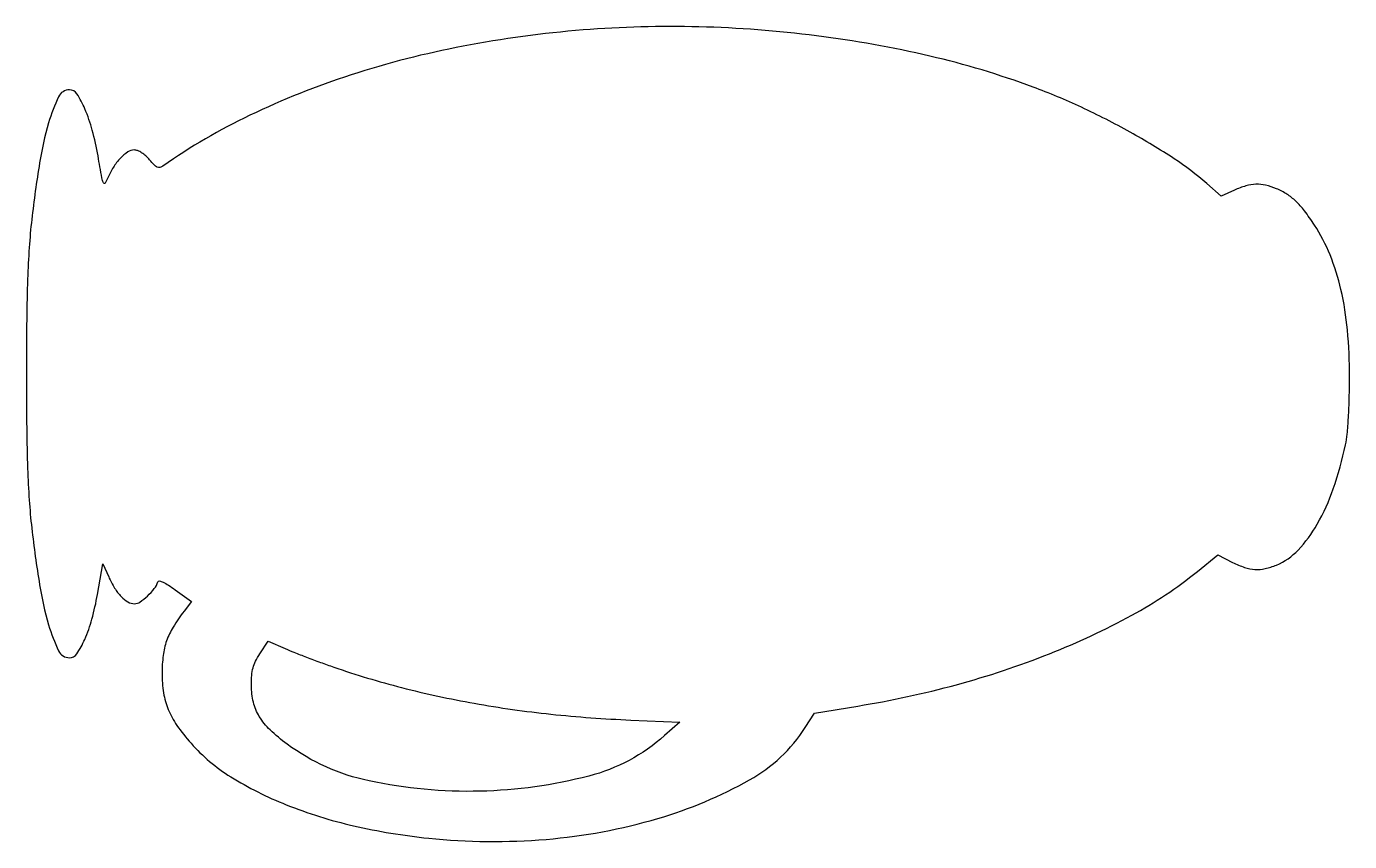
# Model space of a CAD drawing. Extents: x 1 to 429, y 0 to 264.
import ezdxf

# ---------------------------------------------------------------- set-up
doc = ezdxf.new("R2010")
doc.units = 0

msp = doc.modelspace()

# ---------------------------------------------------------------- linework, layer by layer
for points in [[(181, 262.881749, 0.027229), (142.124485, 257.630346, 0.031124), (105.786657, 248.31535, 0.033079), (73.02118, 235.254905, 0.041697), (44.842435, 218.7906, -0.097261), (43.867055, 218.35711, -0.166655), (42.991089, 218.450289, -0.091625), (41.998181, 219.15762, -0.017392), (40.503542, 220.813422, 0.034462), (39.259168, 222.100828, 0.041627), (37.921579, 223.118285, 0.0468), (36.622138, 223.784177, 0.095293), (35.5, 224, 0.149071), (33.397997, 223.359064, 0.056035), (31.026491, 221.345805, 0.049023), (28.766354, 218.415538, 0.041607), (26.975031, 214.939718, -0.048723), (26.102547, 213.304247, -0.589872), (25.541413, 213.350656, -0.060736), (25.037257, 214.974251, -0.001776), (23.776192, 222.056862, 0.022507), (21.925295, 230.425805, 0.036229), (19.524416, 237.320433, 0.041357), (16.926924, 242.188038, 0.254794), (14.519509, 243.5, 0.289221), (10.988407, 241.271009, 0.040407), (7.769091, 232.81754, 0.03054), (4.835148, 219.821772, 0.011774), (2.301169, 201.5, 0.01162), (1.474746, 192.408108, 0.008277), (0.954855, 182.193939, 0.006162), (0.671374, 169.297467, 0.002414), (0.585457, 151.5, 0.002414), (0.671374, 133.702533, 0.006162), (0.954855, 120.806061, 0.008277), (1.474746, 110.591892, 0.01162), (2.301169, 101.5, 0.011774), (4.835148, 83.178228, 0.03054), (7.769091, 70.18246, 0.040407), (10.988407, 61.728991, 0.289221), (14.519509, 59.5, 0.250837), (16.900313, 60.774585, 0.042782), (19.46035, 65.436088, 0.037262), (21.812966, 72.040221, 0.023619), (23.600865, 80.016831), (25.340391, 89.955592), (27.232263, 85.727796, 0.031854), (29.164083, 82.057058, 0.053886), (31.281011, 79.305651, 0.06883), (33.460308, 77.579504, 0.133902), (35.58542, 77, 0.151046), (37.387277, 77.557034, 0.037796), (39.818851, 79.504147, 0.03918), (42.023433, 81.910271, 0.085619), (43.202206, 84.106617, -0.386806), (43.682767, 84.375981, -0.050669), (44.892138, 83.963731, -0.034348), (46.615477, 83.025739, -0.013969), (48.828307, 81.527881), (54.060906, 77.768633), (51.674738, 74.634317, 0.025947), (48.13913, 69.45317, 0.051604), (46.008022, 64.970885, 0.054031), (44.897318, 60.285097, 0.031269), (44.536642, 54.5, 0.03889), (45.036162, 48.108346, 0.059224), (46.541183, 42.75462, 0.054694), (49.363161, 37.609003, 0.027968), (53.924156, 31.814386, 0.07383), (66.792836, 20.960879, 0.043366), (84.814114, 11.884033, 0.038665), (106.627271, 5.073944, 0.030775), (130.966168, 1.051412, 0.046341), (168.996905, 0.684534, 0.050666), (205.281342, 7.445262, 0.056632), (235.000898, 19.961564, 0.121619), (253.011778, 36.868573), (256.078308, 41.601034), (270.074178, 43.871159, 0.025982), (302.004533, 50.768774, 0.028097), (332.203674, 60.806054, 0.030035), (358.877611, 73.269716, 0.045642), (380.147128, 87.461189), (386.794256, 92.832142), (391.566606, 90.416071, 0.03554), (395.46374, 88.779415, 0.066468), (398.814485, 88.12176, 0.070174), (402.096659, 88.381762, 0.044181), (405.768471, 89.547728, 0.105285), (412.763766, 94.390941, 0.058462), (418.976084, 102.758584, 0.04772), (424.192358, 114.239093, 0.029675), (428.166404, 128.5, 0.030144), (428.688411, 131.903901, 0.008286), (429.096601, 137.312397, 0.008014), (429.369812, 143.702414, 0.006676), (429.460572, 150.5, 0.022631), (428.772459, 165.695375, 0.034227), (426.677772, 178.763868, 0.039), (423.134144, 190.007243, 0.04891), (418.079434, 199.692284, 0.01721), (414.842962, 204.29176, 0.040194), (412.044655, 207.431644, 0.049393), (409.172956, 209.677954, 0.042356), (405.768471, 211.452272, 0.04247), (402.268308, 212.576904, 0.065225), (399.103774, 212.880788, 0.062464), (395.870147, 212.361279, 0.035496), (392.149184, 210.981793), (387.798368, 209.00751), (383.149184, 213.113016, 0.035681), (372.601397, 221.165559, 0.018402), (358.38537, 229.762814, 0.017767), (342.53982, 237.843318, 0.020425), (326.87073, 244.379683, 0.031419), (293.464881, 254.404505, 0.025645), (256.720442, 260.993909, 0.025096), (218.584423, 263.897219, 0.026413)], [(100.203496, 56.477313, 0.021236), (122.205467, 49.851828, 0.018437), (145.749241, 44.755842, 0.017713), (170.582859, 41.23426, 0.016013), (196.454036, 39.331319), (212.408072, 38.670463), (207.454036, 34.276561, -0.118369), (182.905649, 21.185665, -0.058041), (147.601587, 16.271272, -0.057654), (111.658294, 19.617154, -0.107052), (85.054008, 31.539158, -0.031482), (79.559923, 36.143581, -0.065858), (76.063931, 40.477387, -0.077189), (74.149668, 45.092271, -0.059853), (73.5, 50.5, -0.018478), (73.623855, 53.850205, -0.046541), (74.029136, 56.255613, -0.052254), (74.838352, 58.377453, -0.028969), (76.232805, 60.775605), (78.965609, 64.905151), (84.463173, 62.473868, 0.00972), (87.268487, 61.297875, 0.003379), (91.354637, 59.709476, 0.003355), (95.878896, 58.020557, 0.003903)]]:
    msp.add_lwpolyline(points, format="xyb", close=True)

doc.saveas('drawing.dxf')
